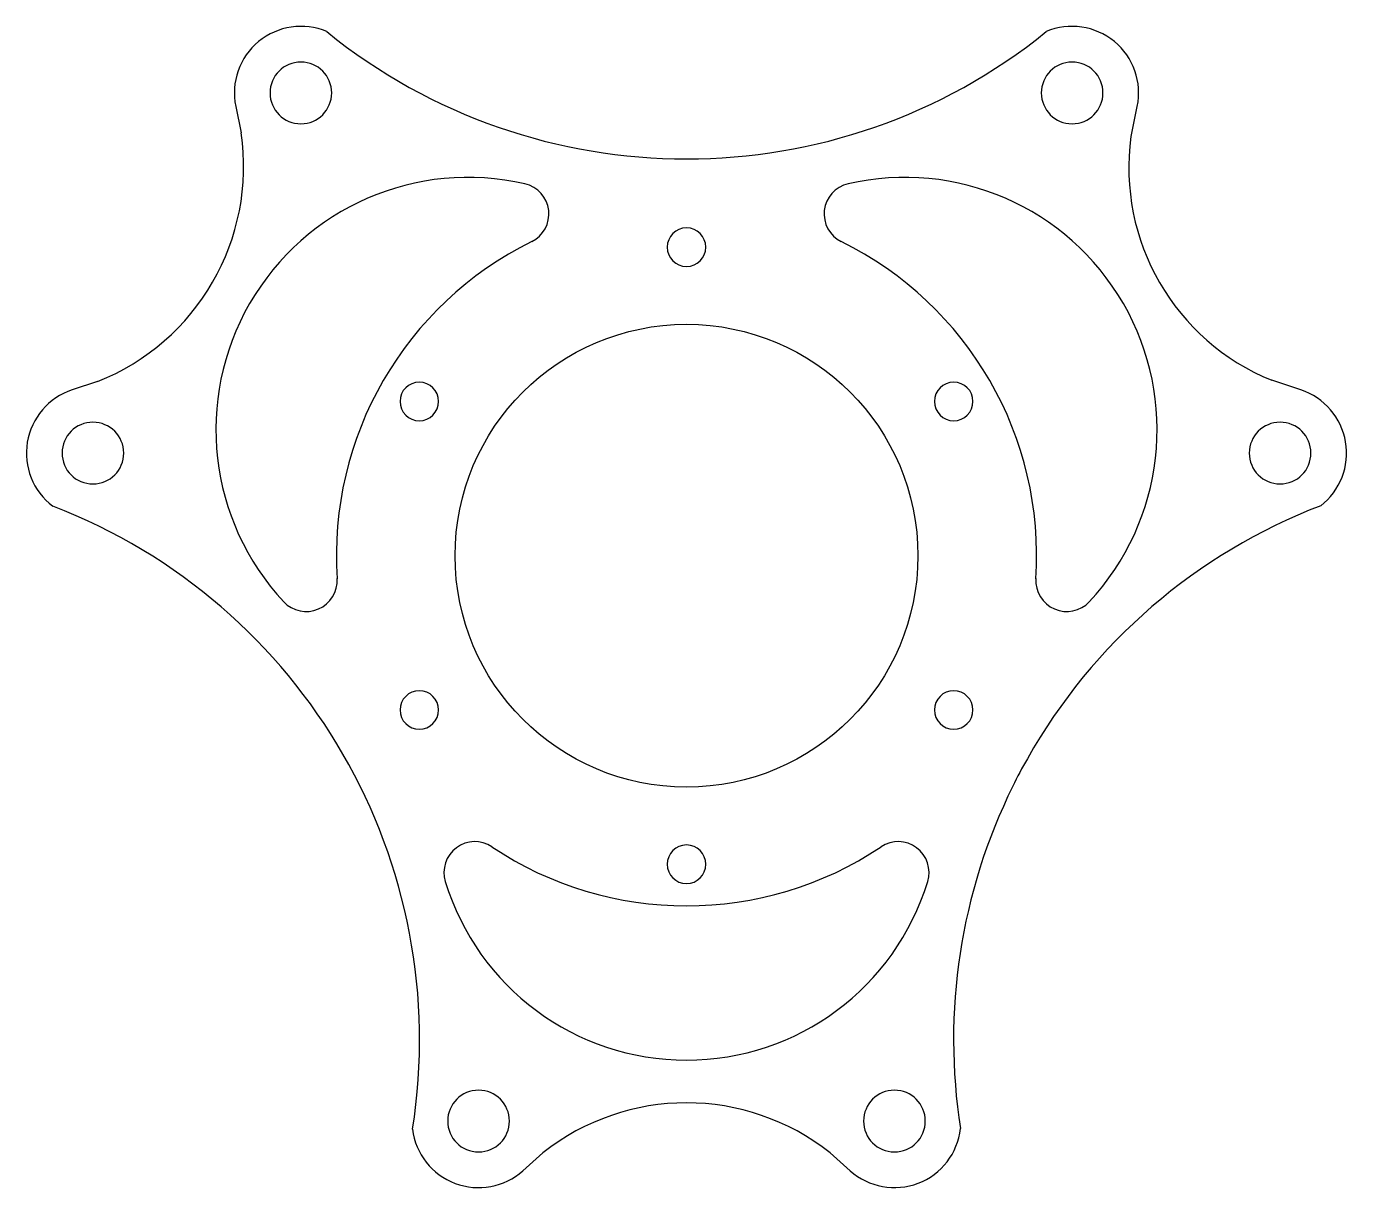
# Model space of a CAD drawing. Extents: x 2.2 to 87.8, y 6.7 to 81.9.
import ezdxf

# ---------------------------------------------------------------- set-up
doc = ezdxf.new("R2010")
doc.units = 0
doc.layers.get('0').update_dxf_attribs({"color": 253, "linetype": 'CONTINUOUS'})

msp = doc.modelspace()

# ---------------------------------------------------------------- linework, layer by layer
at = {"color": 98}
for p, q in [((15.779, 76.757), (16.132, 75.05)), ((73.816, 74.8), (74.221, 76.757)), ((6.821, 58.922), (5.166, 58.375)), ((84.834, 58.375), (82.936, 59.003)), ((34.387, 7.762), (35.689, 8.922)), ((54.311, 8.922), (55.613, 7.762))]:
    msp.add_line(p, q, dxfattribs=at)
at = {"color": 98, "extrusion": (-4.06367e-17, 1.7357e-14, -1)}
for centre, radius in [((-20, 77.631), 2), ((-70, 77.631), 2), ((-45, 67.631), 1.25), ((-27.679, 57.631), 1.25), ((-62.321, 57.631), 1.25), ((-6.519, 54.282), 2), ((-83.481, 54.282), 2), ((-27.679, 37.631), 1.25), ((-62.321, 37.631), 1.25), ((-45, 27.631), 1.25), ((-31.519, 10.981), 2), ((-58.481, 10.981), 2)]:
    msp.add_circle(centre, radius, dxfattribs=at)
at = {"color": 98}
msp.add_circle((45, 47.631), 15, dxfattribs=at)
for centre, radius, start, end in [((20, 77.631), 4.311, 67.11325, 191.70288), ((45, 110.432), 37.082, 231.02622, 308.97378), ((70, 77.631), 4.311, 348.2971, 112.88673), ((1.292, 72.866), 15, 291.62799, 8.37194), ((88.541, 72.77), 14.865, 172.1525, 247.84761), ((30.84, 55.806), 16.35, 76.95545, 223.04455), ((59.16, 55.806), 16.35, 316.9554, 103.04454), ((34.079, 69.786), 2, 296.23977, 76.95545), ((55.921, 69.786), 2, 103.04454, 243.76021), ((45, 47.631), 22.7, 116.23983, 183.76023), ((45, 47.631), 22.7, 356.23983, 63.76016), ((6.519, 54.282), 4.311, 108.29709, 232.88675), ((83.481, 54.282), 4.311, 307.68103, 71.70296), ((-9.387, 16.231), 37.082, 351.02621, 68.97379), ((99.38, 16.258), 37.067, 110.96758, 150.5707), ((20.353, 46.012), 2, 223.04453, 3.7595), ((69.647, 46.012), 2, 176.23985, 316.95498), ((86.494, 23.071), 22.5, 149.55744, 154.71245), ((99.38, 16.258), 37.067, 153.69919, 188.9468), ((31.274, 27.097), 2, 56.24021, 196.95474), ((45, 47.631), 22.7, 236.2398, 303.76013), ((58.726, 27.097), 2, 343.04453, 123.76054), ((45, 31.281), 16.35, 196.95538, 343.04453), ((45, -2.838), 15, 51.62786, 128.37208), ((31.519, 10.981), 4.311, 187.11326, 311.70292), ((58.481, 10.981), 4.311, 228.29707, 353.50868)]:
    msp.add_arc(centre, radius, start, end, dxfattribs=at)

doc.saveas('drawing.dxf')
